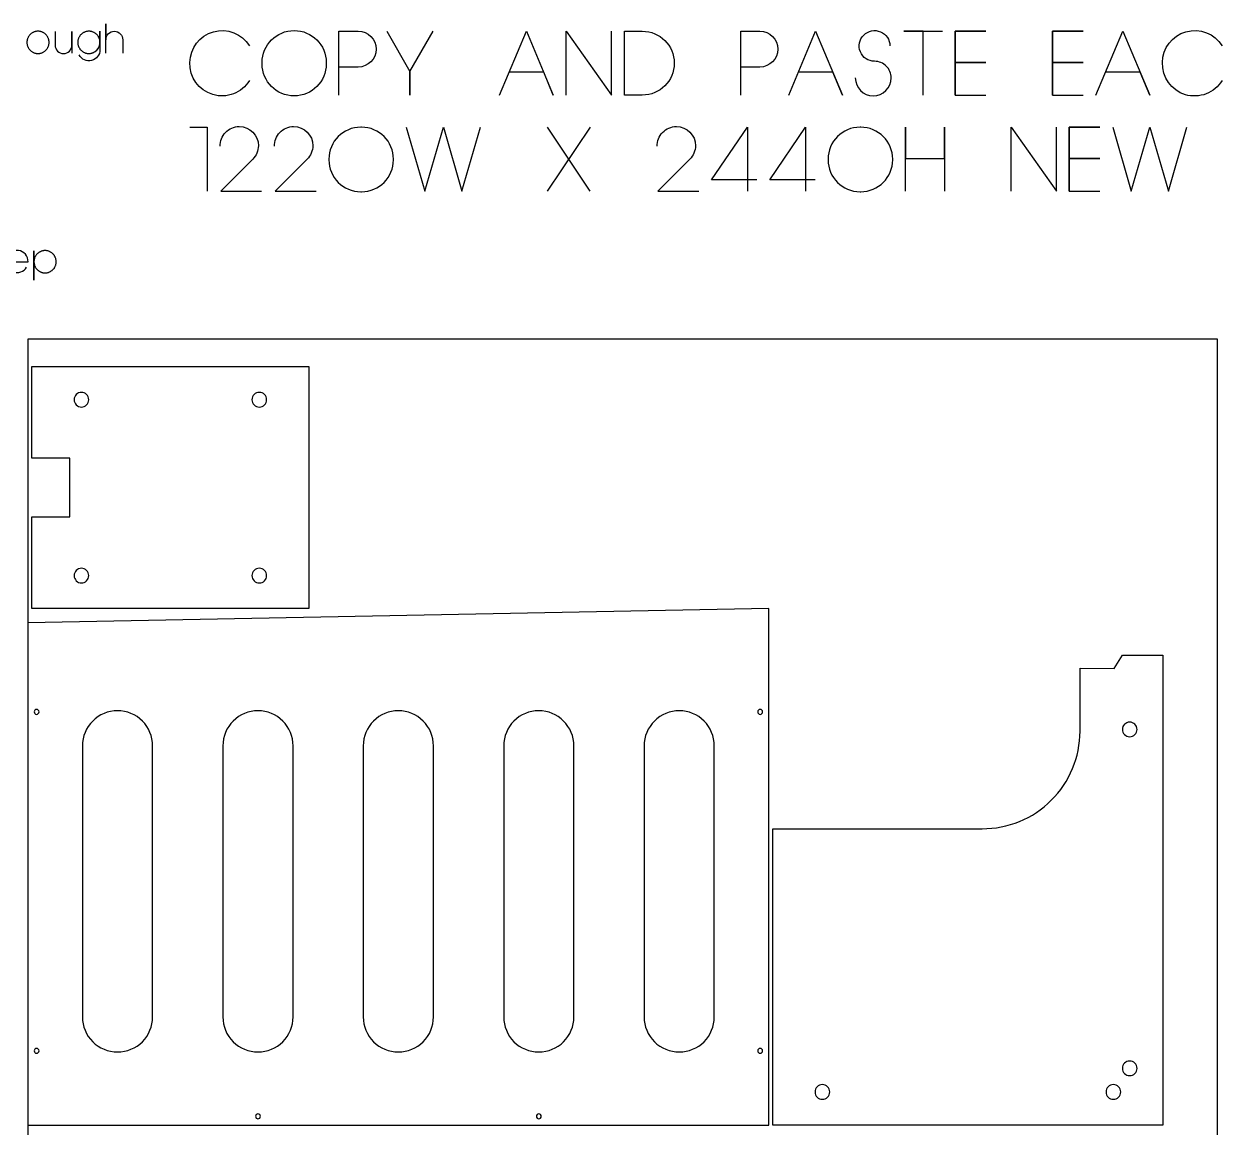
# Model space of a CAD drawing. Extents: x -841 to 6211, y -469 to 2808.
# Drawn here: x -4 to 1225, y 1632 to 2763 of the extents above; entities that cross this region are included whole.
import ezdxf

# ---------------------------------------------------------------- set-up
doc = ezdxf.new("R2010")
doc.units = 0
for name, color, linetype in [('DEFAULT_LAYER', 1, 'CONTINUOUS'), ('T5_LOGOLAYER_2', 18, 'CONTINUOUS'), ('T5_LOGOLAYER_20', 18, 'CONTINUOUS'), ('T5_LOGOLAYER_21', 18, 'CONTINUOUS')]:
    doc.layers.add(name, color=color, linetype=linetype)

msp = doc.modelspace()

# ---------------------------------------------------------------- linework, layer by layer
at = {"layer": 'DEFAULT_LAYER'}
for points in [[(764, 1938), (978.6, 1938, 0.415437), (1079, 2038), (1079, 2102.5), (1114, 2102.4), (1122.7, 2116), (1164, 2116), (1164, 1634), (764, 1634)], [(9, 2060.3, 0.414214), (6.5, 2057.8, 0.414214), (9, 2055.3, 0.414214), (11.5, 2057.8, 0.414214)], [(56, 1745, 0.414214), (92, 1709, 0.414214), (128, 1745), (128, 2023, 0.414214), (92, 2059, 0.414214), (56, 2023)], [(200, 1745, 0.414214), (236, 1709, 0.414214), (272, 1745), (272, 2023, 0.414214), (236, 2059, 0.414214), (200, 2023)], [(344, 1745, 0.414214), (380, 1709, 0.414214), (416, 1745), (416, 2023, 0.414214), (380, 2059, 0.414214), (344, 2023)], [(488, 1745, 0.414214), (524, 1709, 0.414214), (560, 1745), (560, 2023, 0.414214), (524, 2059, 0.414214), (488, 2023)], [(632, 1745, 0.414214), (668, 1709, 0.414214), (704, 1745), (704, 2023, 0.414214), (668, 2059, 0.414214), (632, 2023)], [(751, 2060.3, 0.414214), (748.5, 2057.8, 0.414214), (751, 2055.3, 0.414214), (753.5, 2057.8, 0.414214)], [(1130, 2047.3, 0.414214), (1122.5, 2039.8, 0.414214), (1130, 2032.3, 0.414214), (1137.5, 2039.8, 0.414214)], [(9, 1712.7, 0.414214), (6.5, 1710.2, 0.414214), (9, 1707.7, 0.414214), (11.5, 1710.2, 0.414214)], [(751, 1712.7, 0.414214), (748.5, 1710.2, 0.414214), (751, 1707.7, 0.414214), (753.5, 1710.2, 0.414214)], [(1130, 1699.7, 0.414214), (1122.5, 1692.2, 0.414214), (1130, 1684.7, 0.414214), (1137.5, 1692.2, 0.414214)], [(814.8, 1675.5, 0.414214), (807.3, 1668, 0.414214), (814.8, 1660.5, 0.414214), (822.3, 1668, 0.414214)], [(1113.2, 1675.5, 0.414214), (1105.7, 1668, 0.414214), (1113.2, 1660.5, 0.414214), (1120.7, 1668, 0.414214)], [(236, 1645.5, 0.414214), (233.5, 1643, 0.414214), (236, 1640.5, 0.414214), (238.5, 1643, 0.414214)], [(524, 1645.5, 0.414214), (521.5, 1643, 0.414214), (524, 1640.5, 0.414214), (526.5, 1643, 0.414214)]]:
    msp.add_lwpolyline(points, format="xyb", close=True, dxfattribs=at)
at = {"layer": 'T5_LOGOLAYER_2'}
for points in [[(10.5, 2733.1), (11, 2733.1), (11.6, 2733.2), (12.2, 2733.2), (12.7, 2733.3), (13.3, 2733.5), (13.8, 2733.6), (14.4, 2733.8), (14.9, 2734), (15.4, 2734.2), (15.9, 2734.5), (16.4, 2734.8), (16.8, 2735.1), (17.3, 2735.4), (17.7, 2735.7), (18.1, 2736.1), (18.5, 2736.5), (18.9, 2736.8), (19.2, 2737.3), (19.6, 2737.7), (19.9, 2738.1), (20.2, 2738.6), (20.5, 2739.1), (20.7, 2739.6), (21, 2740.1), (21.2, 2740.6), (21.3, 2741.1), (21.5, 2741.7), (21.6, 2742.2), (21.7, 2742.8), (21.8, 2743.3), (21.8, 2743.9), (21.9, 2744.5), (21.8, 2745.1), (21.8, 2745.7), (21.7, 2746.2), (21.6, 2746.8), (21.5, 2747.4), (21.3, 2747.9), (21.2, 2748.4), (21, 2748.9), (20.7, 2749.5), (20.5, 2749.9), (20.2, 2750.4), (19.9, 2750.9), (19.6, 2751.3), (19.2, 2751.8), (18.9, 2752.2), (18.5, 2752.6), (18.1, 2753), (17.7, 2753.3), (17.3, 2753.6), (16.8, 2754), (16.4, 2754.3), (15.9, 2754.5), (15.4, 2754.8), (14.9, 2755), (14.4, 2755.2), (13.8, 2755.4), (13.3, 2755.6), (12.7, 2755.7), (12.2, 2755.8), (11.6, 2755.9), (11, 2755.9), (10.5, 2755.9), (9.9, 2755.9), (9.3, 2755.9), (8.7, 2755.8), (8.2, 2755.7), (7.6, 2755.6), (7.1, 2755.4), (6.5, 2755.2), (6, 2755), (5.5, 2754.8), (5, 2754.5), (4.5, 2754.3), (4.1, 2754), (3.6, 2753.6), (3.2, 2753.3), (2.8, 2753), (2.4, 2752.6), (2, 2752.2), (1.7, 2751.8), (1.3, 2751.3), (1, 2750.9), (0.7, 2750.4), (0.4, 2749.9), (0.2, 2749.5), (-0.1, 2748.9), (-0.3, 2748.4), (-0.4, 2747.9), (-0.6, 2747.4), (-0.7, 2746.8), (-0.8, 2746.2), (-0.9, 2745.7), (-0.9, 2745.1), (-0.9, 2744.5), (-0.9, 2743.9), (-0.9, 2743.3), (-0.8, 2742.8), (-0.7, 2742.2), (-0.6, 2741.7), (-0.4, 2741.1), (-0.3, 2740.6), (-0.1, 2740.1), (0.2, 2739.6), (0.4, 2739.1), (0.7, 2738.6), (1, 2738.1), (1.3, 2737.7), (1.7, 2737.3), (2, 2736.8), (2.4, 2736.5), (2.8, 2736.1), (3.2, 2735.7), (3.6, 2735.4), (4.1, 2735.1), (4.5, 2734.8), (5, 2734.5), (5.5, 2734.2), (6, 2734), (6.5, 2733.8), (7.1, 2733.6), (7.6, 2733.5), (8.2, 2733.3), (8.7, 2733.2), (9.3, 2733.2), (9.9, 2733.1)], [(62.6, 2733.1), (63.2, 2733.1), (63.8, 2733.2), (64.3, 2733.2), (64.9, 2733.3), (65.5, 2733.5), (66, 2733.6), (66.5, 2733.8), (67, 2734), (67.6, 2734.2), (68, 2734.5), (68.5, 2734.8), (69, 2735.1), (69.4, 2735.4), (69.9, 2735.7), (70.3, 2736.1), (70.7, 2736.5), (71.1, 2736.8), (71.4, 2737.3), (71.7, 2737.7), (72.1, 2738.1), (72.4, 2738.6), (72.6, 2739.1), (72.9, 2739.6), (73.1, 2740.1), (73.3, 2740.6), (73.5, 2741.1), (73.7, 2741.7), (73.8, 2742.2), (73.9, 2742.8), (74, 2743.3), (74, 2743.9), (74, 2744.5), (74, 2745.1), (74, 2745.7), (73.9, 2746.2), (73.8, 2746.8), (73.7, 2747.4), (73.5, 2747.9), (73.3, 2748.4), (73.1, 2748.9), (72.9, 2749.5), (72.6, 2749.9), (72.4, 2750.4), (72.1, 2750.9), (71.7, 2751.3), (71.4, 2751.8), (71.1, 2752.2), (70.7, 2752.6), (70.3, 2753), (69.9, 2753.3), (69.4, 2753.6), (69, 2754), (68.5, 2754.3), (68, 2754.5), (67.6, 2754.8), (67, 2755), (66.5, 2755.2), (66, 2755.4), (65.5, 2755.6), (64.9, 2755.7), (64.3, 2755.8), (63.8, 2755.9), (63.2, 2755.9), (62.6, 2755.9), (62, 2755.9), (61.4, 2755.9), (60.9, 2755.8), (60.3, 2755.7), (59.8, 2755.6), (59.2, 2755.4), (58.7, 2755.2), (58.2, 2755), (57.7, 2754.8), (57.2, 2754.5), (56.7, 2754.3), (56.2, 2754), (55.8, 2753.6), (55.4, 2753.3), (54.9, 2753), (54.6, 2752.6), (54.2, 2752.2), (53.8, 2751.8), (53.5, 2751.3), (53.2, 2750.9), (52.9, 2750.4), (52.6, 2749.9), (52.3, 2749.5), (52.1, 2748.9), (51.9, 2748.4), (51.7, 2747.9), (51.6, 2747.4), (51.4, 2746.8), (51.3, 2746.2), (51.3, 2745.7), (51.2, 2745.1), (51.2, 2744.5), (51.2, 2743.9), (51.3, 2743.3), (51.3, 2742.8), (51.4, 2742.2), (51.6, 2741.7), (51.7, 2741.1), (51.9, 2740.6), (52.1, 2740.1), (52.3, 2739.6), (52.6, 2739.1), (52.9, 2738.6), (53.2, 2738.1), (53.5, 2737.7), (53.8, 2737.3), (54.2, 2736.8), (54.6, 2736.5), (54.9, 2736.1), (55.4, 2735.7), (55.8, 2735.4), (56.2, 2735.1), (56.7, 2734.8), (57.2, 2734.5), (57.7, 2734.2), (58.2, 2734), (58.7, 2733.8), (59.2, 2733.6), (59.8, 2733.5), (60.3, 2733.3), (60.9, 2733.2), (61.4, 2733.2), (62, 2733.1)], [(6.3, 2508.4), (6.3, 2530.6), (6.3, 2519.5), (6.3, 2518.9), (6.4, 2518.3), (6.5, 2517.8), (6.6, 2517.2), (6.7, 2516.7), (6.8, 2516.1), (7, 2515.6), (7.2, 2515.1), (7.5, 2514.6), (7.7, 2514.1), (8, 2513.6), (8.3, 2513.1), (8.6, 2512.7), (8.9, 2512.3), (9.3, 2511.8), (9.7, 2511.5), (10.1, 2511.1), (10.5, 2510.7), (10.9, 2510.4), (11.4, 2510.1), (11.8, 2509.8), (12.3, 2509.5), (12.8, 2509.2), (13.3, 2509), (13.8, 2508.8), (14.3, 2508.6), (14.9, 2508.5), (15.4, 2508.3), (16, 2508.2), (16.6, 2508.2), (17.1, 2508.1), (17.7, 2508.1), (18.3, 2508.1), (18.9, 2508.2), (19.5, 2508.2), (20, 2508.3), (20.6, 2508.5), (21.1, 2508.6), (21.7, 2508.8), (22.2, 2509), (22.7, 2509.2), (23.2, 2509.5), (23.6, 2509.8), (24.1, 2510.1), (24.6, 2510.4), (25, 2510.7), (25.4, 2511.1), (25.8, 2511.5), (26.2, 2511.8), (26.5, 2512.3), (26.9, 2512.7), (27.2, 2513.1), (27.5, 2513.6), (27.8, 2514.1), (28, 2514.6), (28.2, 2515.1), (28.4, 2515.6), (28.6, 2516.1), (28.8, 2516.7), (28.9, 2517.2), (29, 2517.8), (29.1, 2518.3), (29.1, 2518.9), (29.1, 2519.5), (29.1, 2520.1), (29.1, 2520.7), (29, 2521.2), (28.9, 2521.8), (28.8, 2522.4), (28.6, 2522.9), (28.4, 2523.4), (28.2, 2523.9), (28, 2524.5), (27.8, 2524.9), (27.5, 2525.4), (27.2, 2525.9), (26.9, 2526.3), (26.5, 2526.8), (26.2, 2527.2), (25.8, 2527.6), (25.4, 2528), (25, 2528.3), (24.6, 2528.6), (24.1, 2529), (23.6, 2529.3), (23.2, 2529.5), (22.7, 2529.8), (22.2, 2530), (21.7, 2530.2), (21.1, 2530.4), (20.6, 2530.6), (20, 2530.7), (19.5, 2530.8), (18.9, 2530.9), (18.3, 2530.9), (17.7, 2530.9), (17.1, 2530.9), (16.6, 2530.9), (16, 2530.8), (15.4, 2530.7), (14.9, 2530.6), (14.3, 2530.4), (13.8, 2530.2), (13.3, 2530), (12.8, 2529.8), (12.3, 2529.5), (11.8, 2529.3), (11.4, 2529), (10.9, 2528.6), (10.5, 2528.3), (10.1, 2528), (9.7, 2527.6), (9.3, 2527.2), (8.9, 2526.8), (8.6, 2526.3), (8.3, 2525.9), (8, 2525.4), (7.7, 2524.9), (7.5, 2524.5), (7.2, 2523.9), (7, 2523.4), (6.8, 2522.9), (6.7, 2522.4), (6.6, 2521.8), (6.5, 2521.2), (6.4, 2520.7), (6.3, 2520.1), (6.3, 2519.5), (6.3, 2500.6)], [(0, 2149), (0, 1634), (760, 1634), (760, 2164)]]:
    msp.add_lwpolyline(points, close=True, dxfattribs=at)
for points in [[(27.9, 2755.6), (27.9, 2741.8, 1), (45.3, 2741.8), (45.3, 2755.6), (45.3, 2733.4)], [(62.6, 2733.1, 0.421631), (74, 2744.8), (74, 2755.9), (74, 2737, -0.782349), (52.7, 2731.6)], [(80, 2733.4), (80, 2763.4), (80, 2747.2, -1), (97.4, 2747.2), (97.4, 2733.4)], [(-21.9, 2519.5), (0.3, 2519.5, 0.90232), (-22.1, 2522.3, 0.862347), (-1.2, 2514.1)]]:
    msp.add_lwpolyline(points, format="xyb", dxfattribs=at)
at = {"layer": 'T5_LOGOLAYER_20'}
for points in [[(0, 0), (1220, 0), (1220, 2440), (0, 2440)], [(4.1, 2258), (43, 2258), (43, 2318), (4.2, 2318), (4.1, 2412), (288.1, 2412), (288.1, 2164), (4.1, 2164)]]:
    msp.add_lwpolyline(points, close=True, dxfattribs=at)
for points in [[(47.5, 2378, 0.414214), (55, 2370.5, 0.414214), (62.5, 2378, 0.414214), (55, 2385.5, 0.414214)], [(229.9, 2378, 0.414214), (237.4, 2370.5, 0.414214), (244.9, 2378, 0.414214), (237.4, 2385.5, 0.414214)], [(47.5, 2197.6, 0.414214), (55, 2190.1, 0.414214), (62.5, 2197.6, 0.414214), (55, 2205.1, 0.414214)], [(229.9, 2197.6, 0.414214), (237.4, 2190.1, 0.414214), (244.9, 2197.6, 0.414214), (237.4, 2205.1, 0.414214)]]:
    msp.add_lwpolyline(points, format="xyb", close=True, dxfattribs=at)
at = {"layer": 'T5_LOGOLAYER_21'}
for points in [[(227.3, 2705.5, -0.77786), (166.3, 2723.8, -0.756443), (227.3, 2740.9)], [(319.1, 2690.4), (319.1, 2756), (338.8, 2756, -1), (338.8, 2719.2), (319.1, 2719.2)], [(731.2, 2690.4), (731.2, 2756), (750.8, 2756, -1), (750.8, 2719.2), (731.2, 2719.2)], [(848.6, 2708.1, 1), (885.4, 2708.1, 0.415385), (868.3, 2725.1, -0.668438), (857.2, 2752, -0.668438), (884.1, 2740.9)], [(1224.7, 2705.5, -0.77786), (1163.6, 2723.8, -0.756443), (1224.7, 2740.9)], [(197.2, 2637.9, -0.423868), (216.8, 2658.2, -0.413911), (236.5, 2638.5, -0.194637), (230.6, 2624.7), (197.8, 2591.9), (239.8, 2591.9)], [(252.9, 2637.9, -0.423868), (272.6, 2658.2, -0.413911), (292.3, 2638.5, -0.194637), (286.4, 2624.7), (253.6, 2591.9), (295.6, 2591.9)], [(645.4, 2637.9, -0.423868), (665.1, 2658.2, -0.413911), (684.7, 2638.5, -0.194637), (678.8, 2624.7), (646, 2591.9), (688, 2591.9)]]:
    msp.add_lwpolyline(points, format="xyb", dxfattribs=at)
for points in [[(306, 2722.5, -1), (240.3, 2722.5), (240.3, 2723.8, -1), (306, 2723.8)], [(611.8, 2690.4), (611.8, 2756), (630.1, 2756, -1), (630.1, 2690.4)], [(341.5, 2591.3), (342.2, 2591.3, 0.413333), (375, 2624.1), (375, 2624.7, 0.413333), (342.2, 2657.5), (341.5, 2657.5, 0.413333), (308.7, 2624.7), (308.7, 2624.1, 0.413333)], [(853.4, 2591.3), (854.1, 2591.3, 0.413333), (886.9, 2624.1), (886.9, 2624.7, 0.413333), (854.1, 2657.5), (853.4, 2657.5, 0.413333), (820.6, 2624.7), (820.6, 2624.1, 0.413333)]]:
    msp.add_lwpolyline(points, format="xyb", close=True, dxfattribs=at)
for points in [[(368.3, 2756), (391.9, 2714.6), (391.9, 2690.4), (391.9, 2714.6), (415.6, 2756)], [(483.8, 2690.4), (511.4, 2756), (538.9, 2690.4), (529.1, 2714), (494.3, 2714)], [(552, 2690.4), (552, 2756), (598.6, 2690.4), (598.6, 2756)], [(780.4, 2690.4), (807.9, 2756), (835.5, 2690.4), (825.7, 2714), (790.9, 2714)], [(918.2, 2690.4), (918.2, 2756), (898.5, 2756), (937.9, 2756)], [(951, 2690.4), (951, 2756), (982.5, 2756), (951, 2756), (951, 2723.8), (982.5, 2723.8), (951, 2723.8), (951, 2690.4), (982.5, 2690.4)], [(1050.8, 2690.4), (1050.8, 2756), (1082.2, 2756), (1050.8, 2756), (1050.8, 2723.8), (1082.2, 2723.8), (1050.8, 2723.8), (1050.8, 2690.4), (1082.2, 2690.4)], [(1095.4, 2690.4), (1122.9, 2756), (1150.5, 2690.4), (1140.7, 2714), (1105.9, 2714)], [(166.3, 2657.5), (184, 2657.5), (184, 2591.9)], [(388.1, 2657.5), (407.2, 2591.9), (426.2, 2657.5), (445.2, 2591.9), (464.2, 2657.5)], [(532.5, 2657.5), (576.5, 2591.9)], [(533.1, 2591.9), (577.1, 2657.5)], [(747.7, 2603.7), (701.1, 2603.7), (737.9, 2657.5), (737.9, 2591.9)], [(807.5, 2603.7), (760.9, 2603.7), (797.6, 2657.5), (797.6, 2591.9)], [(900, 2591.9), (900, 2657.5), (900, 2625.4), (940, 2625.4), (940, 2657.5), (940, 2591.9)], [(1008.3, 2591.9), (1008.3, 2657.5), (1054.9, 2591.9), (1054.9, 2657.5)], [(1068, 2591.9), (1068, 2657.5), (1099.5, 2657.5), (1068, 2657.5), (1068, 2625.4), (1099.5, 2625.4), (1068, 2625.4), (1068, 2591.9), (1099.5, 2591.9)], [(1112.6, 2657.5), (1131.6, 2591.9), (1150.7, 2657.5), (1169.7, 2591.9), (1188.7, 2657.5)]]:
    msp.add_lwpolyline(points, dxfattribs=at)

doc.saveas('drawing.dxf')
